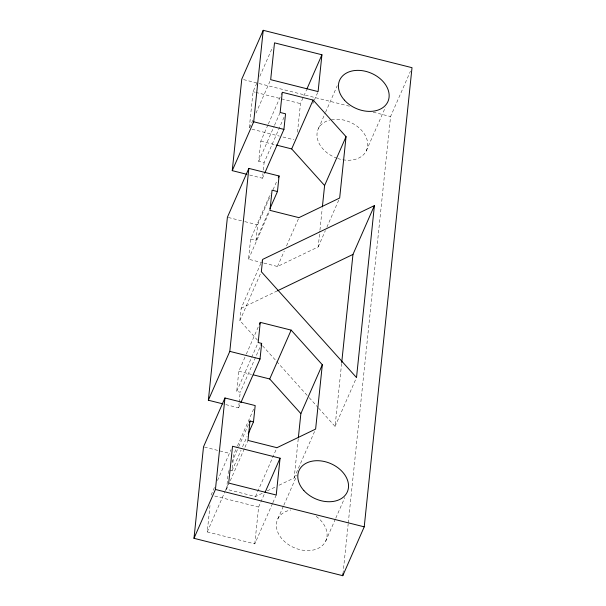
<?xml version="1.0" encoding="UTF-8"?>
<svg xmlns="http://www.w3.org/2000/svg" width="606" height="606" viewBox="0 0 606 606"><rect width="100%" height="100%" fill="white"/><g stroke="black" fill="none" stroke-linecap="round" stroke-linejoin="round"><path stroke-width="0.45" stroke-dasharray="3.03 2.27" d="M272.473 503.586L254.785 543.877L207.252 531.932L210.123 504.313M249.324 127.608L253.058 91.711L256.823 83.143M257.542 340.208L239.893 320.582L241.173 308.28L262.239 260.277M263.012 262.86L248.528 259.216L250.626 239.052L270.564 193.625M284.04 117.246L264.102 162.681L258.709 161.325L260.815 141.16L267.958 124.874M262.231 493.322L255.512 496.556L226.538 489.277L228.56 469.839M259.777 347.685L240.211 392.256L236.719 391.378L238.817 371.213L245.968 354.927M229.432 470.059L232.045 470.718L233.742 454.424L237.128 446.713M225.765 404.596L238.59 407.823L239.067 403.24M239.165 402.323L240.211 392.256M250.626 239.052L256.012 240.408L257.633 224.841L270.42 195.7M249.657 175.02L262.481 178.24L262.959 173.664M263.337 169.998L264.102 162.681M297.508 132.161L300.478 103.626L303.492 96.771M254.785 543.877L258.618 507.055L264.261 494.201M279.04 485.224L294.175 477.937L298.25 438.782M263.921 263.087L277.503 266.496L318.218 246.892L319.862 231.083M319.96 230.151L322.18 208.767M318.68 408.202L335.065 426.419L341.617 363.456M342.981 573.821L348.17 523.948M348.268 523.008L390.567 116.541L410.504 71.114M259.83 76.28L272.624 47.139M249.604 127.677L252.99 119.958M255.997 113.102L269.92 81.386M268.337 124.018L281.881 93.157M258.709 161.325L274.139 126.184M274.518 125.321L280.161 112.466M262.481 178.24L264.739 173.096M303.864 95.915L306.5 89.908M273.056 189.701L277.2 180.27M312.825 103.588L313.953 101.013M314.332 100.157L318.097 91.589M256.012 240.408L268.806 211.267M248.528 259.216L269.973 210.365M318.438 128.548L325.21 113.117M325.589 112.261L337.247 85.688M239.893 320.582L261.337 271.723M277.503 266.496L284.275 251.073M286.532 245.93L298.947 217.645M246.347 354.071L259.512 324.074M236.719 391.378L258.171 342.526M238.59 407.823L240.468 403.535M318.218 246.892L325.361 230.606M326.869 227.182L338.913 199.753M211.085 495.11L214.471 487.398M217.478 480.543L231.022 449.682M366.251 150.924L385.439 107.209M237.507 445.849L253.679 408.997M231.946 462.128L238.34 447.554M238.719 446.698L248.498 424.412M232.045 470.718L241.074 450.144M242.582 446.713L247.096 436.434M207.252 531.932L224.932 491.648M225.311 490.784L228.697 483.073M226.538 489.277L228.795 484.133M230.295 480.702L244.597 448.137M244.968 447.273L247.983 440.418M255.512 496.556L276.957 447.698M272.851 502.73L276.238 495.019M294.175 477.937L314.87 430.798M277.821 518.887L283.464 506.033M283.835 505.169L297.008 475.172M335.065 426.419L356.51 377.568M325.634 541.264L335.413 518.978M335.792 518.122L344.822 497.549M241.173 308.28L277.586 290.736M267.276 490.89L275.685 486.845M243.597 79.613L258.201 83.287M259.11 83.514L349.488 106.217M373.22 112.186L390.567 116.541M253.058 91.711L254.884 92.173M255.793 92.4L300.478 103.626M251.967 129.214L279.321 136.092M282.972 137.009L293.91 139.759M260.815 141.16L275.344 144.811M228.318 217.478L243.892 221.395M244.809 221.622L257.633 224.841M238.817 371.213L251.543 374.41M204.427 447.061L230.075 453.5M214.736 496.034L258.618 507.055M262.58 345.814L308.59 396.983M309.227 397.688L318.052 407.497M316.135 516.35A26.406 19.187 23.7 0 1 319.801 547.491A26.406 19.187 23.7 0 1 281.04 537.749A26.406 19.187 23.7 0 1 290.835 509.994M331.459 119.655A26.406 19.187 23.7 0 1 367.501 141.827A26.406 19.187 23.7 0 1 337.853 158.537M337.027 158.249A26.406 19.187 23.7 0 1 317.264 138.07A26.406 19.187 23.7 0 1 329.778 120.033"/><path stroke-width="0.91" d="M246.907 174.323L232.25 170.642L241.771 79.159L263.216 30.3L412.012 67.683L364.229 526.841L342.784 575.7L193.988 538.317L203.51 446.827L224.955 397.975L255.187 405.565L253.49 421.859L248.225 433.858M223.016 403.907L208.358 400.225L227.401 217.251L248.846 168.392L279.078 175.99L277.457 191.549L269.935 208.691M193.988 538.317L215.433 489.459L224.955 397.975M208.358 400.225L229.803 351.366L248.846 168.392M232.25 170.642L253.694 121.791L263.216 30.3M253.49 421.859L250.005 420.981L247.983 440.418L276.957 447.698L315.62 429.078L322.316 364.759L291.16 330.118L260.269 322.362L259.512 324.074M260.269 322.362L258.171 342.526L261.656 343.397L260.035 358.964L240.847 402.679M264.739 173.096L283.926 129.381L285.547 113.822L280.161 112.466L282.26 92.301L313.128 100.058L346.049 136.661L339.663 198.033L298.947 217.645L269.973 210.365L272.071 190.193L277.457 191.549M321.93 54.767L318.097 91.589L270.677 79.674L274.503 42.852L321.93 54.767L306.878 89.052M280.063 458.197L276.238 495.019L228.697 483.073L232.53 446.258L280.063 458.197L265.019 492.481M298.341 437.85L300.864 413.618L322.316 364.759M322.377 206.904L324.604 185.519L346.049 136.661M341.716 362.517L352.965 254.429L374.41 205.578L262.618 259.421L261.337 271.723L356.51 377.568L374.41 205.578M342.784 575.7L342.981 573.821M278.328 177.702L279.078 175.99M324.604 185.519L291.683 148.917L313.128 100.058M260.906 345.117L261.656 343.397M249.255 422.7L250.005 420.981M300.864 413.618L269.715 378.977L291.16 330.118M277.586 290.736L352.965 254.429M253.694 121.791L283.926 129.381M276.245 145.039L291.683 148.917M229.803 351.366L260.035 358.964M253.361 374.864L269.715 378.977M215.433 489.459L364.229 526.841M344.466 100.179A26.406 19.187 23.7 0 0 387.696 102.066A26.406 19.187 23.7 0 0 359.206 70.387A26.406 19.187 23.7 0 0 344.466 100.179M303.848 490.527A26.406 19.187 23.7 0 0 347.079 492.405A26.406 19.187 23.7 0 0 318.589 460.727A26.406 19.187 23.7 0 0 303.848 490.527"/></g></svg>
